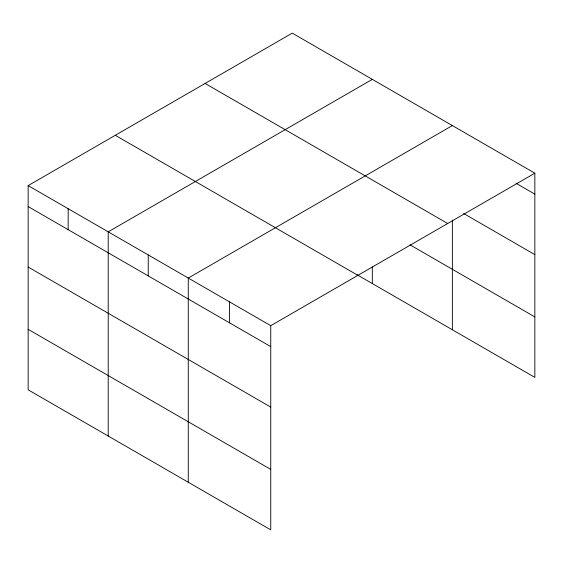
<?xml version="1.0" encoding="UTF-8"?>
<svg xmlns="http://www.w3.org/2000/svg" width="563" height="563" viewBox="0 0 563 563"><rect width="100%" height="100%" fill="white"/><g stroke="black" fill="none" stroke-linecap="round" stroke-linejoin="round"><path stroke-width="0.84" d="M534.85 173.193L292.253 33.133L28.15 185.607L28.15 389.807L270.747 529.867L270.747 325.674L534.85 173.193L534.85 377.393L357.202 274.828M372.312 79.355L108.209 231.829L108.209 436.022M452.363 125.577L188.267 278.052L188.267 482.245M516.102 183.327L534.85 194.151M463.616 213.49L534.85 254.617M205.101 83.451L447.698 223.511M410.075 244.877L534.85 316.92M115.302 135.289L357.899 275.356M28.15 185.607L270.747 325.674M28.15 206.565L270.747 346.625M28.15 267.031L270.747 407.098M28.15 329.334L270.747 469.394M452.363 220.161L452.363 329.77M372.312 266.897L372.312 283.548M229.507 301.859L229.507 322.817M148.238 254.94L148.238 275.891M68.179 208.718L68.179 229.669"/></g></svg>
